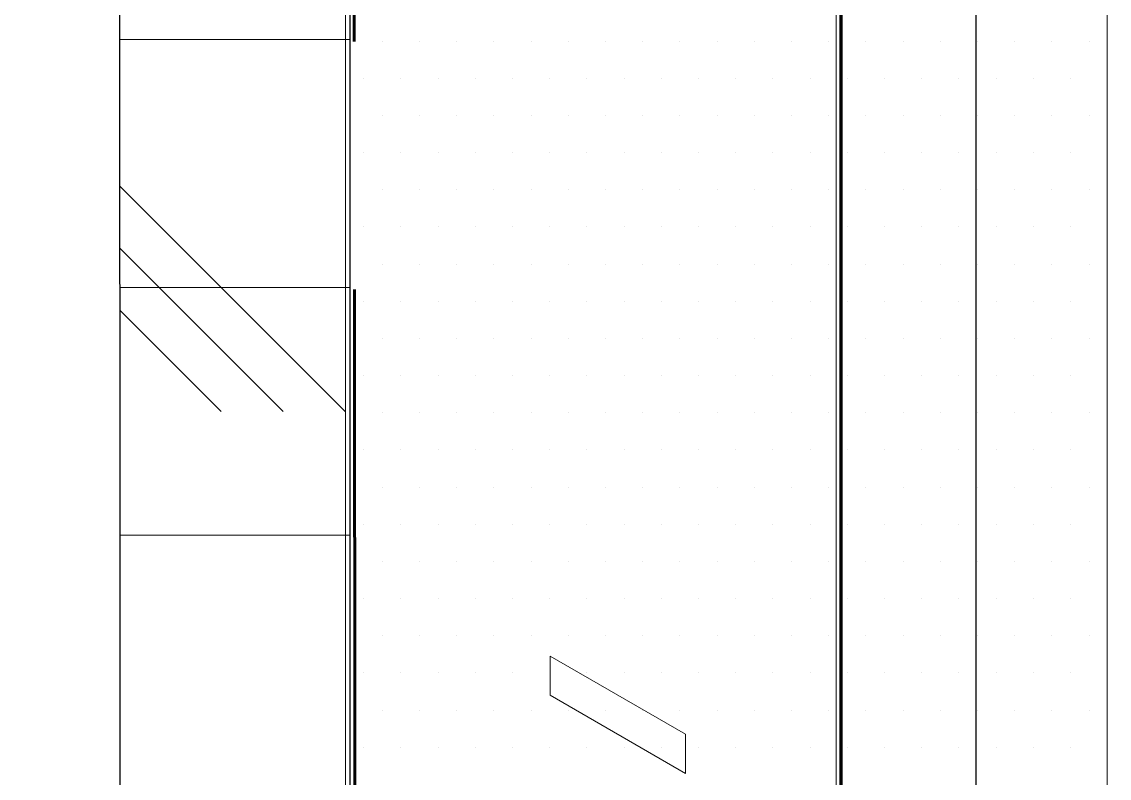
# Model space of a CAD drawing. Header units: inches. Extents: x -20.7 to 76.3, y -55.2 to 19.1.
# Drawn here: x 52.033 to 52.581, y -28.834 to -28.452 of the extents above; entities that cross this region are included whole.
import ezdxf

# ---------------------------------------------------------------- set-up
doc = ezdxf.new("R2010")
doc.units = ezdxf.units.IN
doc.header["$MEASUREMENT"] = 0
doc.linetypes.add('AI-Linetype-46', pattern=[0.375113, 0.250075, -0.125038])
for name, color, linetype, lineweight in [('.ATI-HATCH', 7, 'Continuous', 0), ('G-ANNO-TTLB', 7, 'Continuous', 0), ('TYVEK', 7, 'Continuous', 0)]:
    doc.layers.add(name, color=color, linetype=linetype, lineweight=lineweight)

# ---------------------------------------------------------------- blocks, each defined once
blk = doc.blocks.new('Block_669')
at = {"layer": '.ATI-HATCH'}
blk.add_open_spline([(52.08188, -28.23603), (52.08188, -28.23603), (52.19802, -28.21201), (52.19802, -28.21201), (52.19802, -28.21201), (52.19802, -30.78463), (52.19802, -30.78463), (52.19802, -30.78463), (52.08222, -30.71822), (52.08222, -30.71822), (52.08222, -30.71822), (52.08222, -28.72927), (52.08222, -28.72927), (52.08222, -28.72927), (52.08188, -28.23603), (52.08188, -28.23603)], degree=3, knots=[0, 0, 0, 0, 1, 1, 1, 2, 2, 2, 3, 3, 3, 4, 4, 4, 5, 5, 5, 5], dxfattribs=at)
at = {"layer": '.ATI-HATCH', "color": 8, "lineweight": 0, "true_color": 0x808080}
for points in [[(52.08203, -28.46114), (52.08203, -28.46114), (52.19802, -28.46114), (52.19802, -28.46114)], [(52.19563, -28.64869), (52.19563, -28.64869), (52.08208, -28.53515), (52.08208, -28.53515)], [(52.16437, -28.64869), (52.16437, -28.64869), (52.08211, -28.56643), (52.08211, -28.56643)], [(52.08212, -28.58617), (52.08212, -28.58617), (52.19802, -28.58617), (52.19802, -28.58617)], [(52.13311, -28.64869), (52.13311, -28.64869), (52.08213, -28.59771), (52.08213, -28.59771)], [(52.0822, -28.71121), (52.0822, -28.71121), (52.19802, -28.71121), (52.19802, -28.71121)]]:
    blk.add_open_spline(points, degree=3, dxfattribs=at)
blk = doc.blocks.new('Block_670')
at = {"layer": '.ATI-HATCH'}
for points in [[(52.44323, -26.88161), (52.44323, -26.88161), (52.19575, -26.73163), (52.19575, -26.73163), (52.19575, -26.73163), (52.19575, -29.03892), (52.19575, -29.03892), (52.19575, -29.03892), (52.44323, -29.1889), (52.44323, -29.1889), (52.44323, -29.1889), (52.44323, -26.88161), (52.44323, -26.88161)], [(52.44323, -29.1889), (52.44323, -29.1889), (52.57973, -29.11089), (52.57973, -29.11089), (52.57973, -29.11089), (52.57973, -26.96433), (52.57973, -26.96433), (52.57973, -26.96433), (52.44323, -26.88161), (52.44323, -26.88161), (52.44323, -26.88161), (52.44323, -29.1889), (52.44323, -29.1889)]]:
    blk.add_open_spline(points, degree=3, knots=[0, 0, 0, 0, 1, 1, 1, 2, 2, 2, 3, 3, 3, 4, 4, 4, 4], dxfattribs=at)
at = {"layer": '.ATI-HATCH', "color": 8, "lineweight": 0, "true_color": 0x808080}
for points in [[(52.21435, -28.46182), (52.21435, -28.46182), (52.21435, -28.46182), (52.21435, -28.46182)], [(52.2331, -28.46182), (52.2331, -28.46182), (52.2331, -28.46182), (52.2331, -28.46182)], [(52.25186, -28.46182), (52.25186, -28.46182), (52.25186, -28.46182), (52.25186, -28.46182)], [(52.27061, -28.46182), (52.27061, -28.46182), (52.27061, -28.46182), (52.27061, -28.46182)], [(52.28937, -28.46182), (52.28937, -28.46182), (52.28937, -28.46182), (52.28937, -28.46182)], [(52.30812, -28.46182), (52.30812, -28.46182), (52.30812, -28.46182), (52.30812, -28.46182)], [(52.32688, -28.46182), (52.32688, -28.46182), (52.32688, -28.46182), (52.32688, -28.46182)], [(52.34563, -28.46182), (52.34563, -28.46182), (52.34563, -28.46182), (52.34563, -28.46182)], [(52.36439, -28.46182), (52.36439, -28.46182), (52.36439, -28.46182), (52.36439, -28.46182)], [(52.38315, -28.46182), (52.38315, -28.46182), (52.38315, -28.46182), (52.38315, -28.46182)], [(52.4019, -28.46182), (52.4019, -28.46182), (52.4019, -28.46182), (52.4019, -28.46182)], [(52.42066, -28.46182), (52.42066, -28.46182), (52.42066, -28.46182), (52.42066, -28.46182)], [(52.43941, -28.46182), (52.43941, -28.46182), (52.43941, -28.46182), (52.43941, -28.46182)], [(52.45817, -28.46182), (52.45817, -28.46182), (52.45817, -28.46182), (52.45817, -28.46182)], [(52.47692, -28.46182), (52.47692, -28.46182), (52.47692, -28.46182), (52.47692, -28.46182)], [(52.49568, -28.46182), (52.49568, -28.46182), (52.49568, -28.46182), (52.49568, -28.46182)], [(52.51444, -28.46182), (52.51444, -28.46182), (52.51444, -28.46182), (52.51444, -28.46182)], [(52.53319, -28.46182), (52.53319, -28.46182), (52.53319, -28.46182), (52.53319, -28.46182)], [(52.55195, -28.46182), (52.55195, -28.46182), (52.55195, -28.46182), (52.55195, -28.46182)], [(52.5707, -28.46182), (52.5707, -28.46182), (52.5707, -28.46182), (52.5707, -28.46182)], [(52.20497, -28.48058), (52.20497, -28.48058), (52.20497, -28.48058), (52.20497, -28.48058)], [(52.22372, -28.48058), (52.22372, -28.48058), (52.22372, -28.48058), (52.22372, -28.48058)], [(52.24248, -28.48058), (52.24248, -28.48058), (52.24248, -28.48058), (52.24248, -28.48058)], [(52.26123, -28.48058), (52.26123, -28.48058), (52.26123, -28.48058), (52.26123, -28.48058)], [(52.27999, -28.48058), (52.27999, -28.48058), (52.27999, -28.48058), (52.27999, -28.48058)], [(52.29875, -28.48058), (52.29875, -28.48058), (52.29875, -28.48058), (52.29875, -28.48058)], [(52.3175, -28.48058), (52.3175, -28.48058), (52.3175, -28.48058), (52.3175, -28.48058)], [(52.33626, -28.48058), (52.33626, -28.48058), (52.33626, -28.48058), (52.33626, -28.48058)], [(52.35501, -28.48058), (52.35501, -28.48058), (52.35501, -28.48058), (52.35501, -28.48058)], [(52.37377, -28.48058), (52.37377, -28.48058), (52.37377, -28.48058), (52.37377, -28.48058)], [(52.39252, -28.48058), (52.39252, -28.48058), (52.39252, -28.48058), (52.39252, -28.48058)], [(52.41128, -28.48058), (52.41128, -28.48058), (52.41128, -28.48058), (52.41128, -28.48058)], [(52.43004, -28.48058), (52.43004, -28.48058), (52.43004, -28.48058), (52.43004, -28.48058)], [(52.44879, -28.48058), (52.44879, -28.48058), (52.44879, -28.48058), (52.44879, -28.48058)], [(52.46755, -28.48058), (52.46755, -28.48058), (52.46755, -28.48058), (52.46755, -28.48058)], [(52.4863, -28.48058), (52.4863, -28.48058), (52.4863, -28.48058), (52.4863, -28.48058)], [(52.50506, -28.48058), (52.50506, -28.48058), (52.50506, -28.48058), (52.50506, -28.48058)], [(52.52381, -28.48058), (52.52381, -28.48058), (52.52381, -28.48058), (52.52381, -28.48058)], [(52.54257, -28.48058), (52.54257, -28.48058), (52.54257, -28.48058), (52.54257, -28.48058)], [(52.56132, -28.48058), (52.56132, -28.48058), (52.56132, -28.48058), (52.56132, -28.48058)], [(52.21435, -28.49933), (52.21435, -28.49933), (52.21435, -28.49933), (52.21435, -28.49933)], [(52.2331, -28.49933), (52.2331, -28.49933), (52.2331, -28.49933), (52.2331, -28.49933)], [(52.25186, -28.49933), (52.25186, -28.49933), (52.25186, -28.49933), (52.25186, -28.49933)], [(52.27061, -28.49933), (52.27061, -28.49933), (52.27061, -28.49933), (52.27061, -28.49933)], [(52.28937, -28.49933), (52.28937, -28.49933), (52.28937, -28.49933), (52.28937, -28.49933)], [(52.30812, -28.49933), (52.30812, -28.49933), (52.30812, -28.49933), (52.30812, -28.49933)], [(52.32688, -28.49933), (52.32688, -28.49933), (52.32688, -28.49933), (52.32688, -28.49933)], [(52.34563, -28.49933), (52.34563, -28.49933), (52.34563, -28.49933), (52.34563, -28.49933)], [(52.36439, -28.49933), (52.36439, -28.49933), (52.36439, -28.49933), (52.36439, -28.49933)], [(52.38315, -28.49933), (52.38315, -28.49933), (52.38315, -28.49933), (52.38315, -28.49933)], [(52.4019, -28.49933), (52.4019, -28.49933), (52.4019, -28.49933), (52.4019, -28.49933)], [(52.42066, -28.49933), (52.42066, -28.49933), (52.42066, -28.49933), (52.42066, -28.49933)], [(52.43941, -28.49933), (52.43941, -28.49933), (52.43941, -28.49933), (52.43941, -28.49933)], [(52.45817, -28.49933), (52.45817, -28.49933), (52.45817, -28.49933), (52.45817, -28.49933)], [(52.47692, -28.49933), (52.47692, -28.49933), (52.47692, -28.49933), (52.47692, -28.49933)], [(52.49568, -28.49933), (52.49568, -28.49933), (52.49568, -28.49933), (52.49568, -28.49933)], [(52.51444, -28.49933), (52.51444, -28.49933), (52.51444, -28.49933), (52.51444, -28.49933)], [(52.53319, -28.49933), (52.53319, -28.49933), (52.53319, -28.49933), (52.53319, -28.49933)], [(52.55195, -28.49933), (52.55195, -28.49933), (52.55195, -28.49933), (52.55195, -28.49933)], [(52.5707, -28.49933), (52.5707, -28.49933), (52.5707, -28.49933), (52.5707, -28.49933)], [(52.20497, -28.51809), (52.20497, -28.51809), (52.20497, -28.51809), (52.20497, -28.51809)], [(52.22372, -28.51809), (52.22372, -28.51809), (52.22372, -28.51809), (52.22372, -28.51809)], [(52.24248, -28.51809), (52.24248, -28.51809), (52.24248, -28.51809), (52.24248, -28.51809)], [(52.26123, -28.51809), (52.26123, -28.51809), (52.26123, -28.51809), (52.26123, -28.51809)], [(52.27999, -28.51809), (52.27999, -28.51809), (52.27999, -28.51809), (52.27999, -28.51809)], [(52.29875, -28.51809), (52.29875, -28.51809), (52.29875, -28.51809), (52.29875, -28.51809)], [(52.3175, -28.51809), (52.3175, -28.51809), (52.3175, -28.51809), (52.3175, -28.51809)], [(52.33626, -28.51809), (52.33626, -28.51809), (52.33626, -28.51809), (52.33626, -28.51809)], [(52.35501, -28.51809), (52.35501, -28.51809), (52.35501, -28.51809), (52.35501, -28.51809)], [(52.37377, -28.51809), (52.37377, -28.51809), (52.37377, -28.51809), (52.37377, -28.51809)], [(52.39252, -28.51809), (52.39252, -28.51809), (52.39252, -28.51809), (52.39252, -28.51809)], [(52.41128, -28.51809), (52.41128, -28.51809), (52.41128, -28.51809), (52.41128, -28.51809)], [(52.43004, -28.51809), (52.43004, -28.51809), (52.43004, -28.51809), (52.43004, -28.51809)], [(52.44879, -28.51809), (52.44879, -28.51809), (52.44879, -28.51809), (52.44879, -28.51809)], [(52.46755, -28.51809), (52.46755, -28.51809), (52.46755, -28.51809), (52.46755, -28.51809)], [(52.4863, -28.51809), (52.4863, -28.51809), (52.4863, -28.51809), (52.4863, -28.51809)], [(52.50506, -28.51809), (52.50506, -28.51809), (52.50506, -28.51809), (52.50506, -28.51809)], [(52.52381, -28.51809), (52.52381, -28.51809), (52.52381, -28.51809), (52.52381, -28.51809)], [(52.54257, -28.51809), (52.54257, -28.51809), (52.54257, -28.51809), (52.54257, -28.51809)], [(52.56132, -28.51809), (52.56132, -28.51809), (52.56132, -28.51809), (52.56132, -28.51809)], [(52.21435, -28.53684), (52.21435, -28.53684), (52.21435, -28.53684), (52.21435, -28.53684)], [(52.2331, -28.53684), (52.2331, -28.53684), (52.2331, -28.53684), (52.2331, -28.53684)], [(52.25186, -28.53684), (52.25186, -28.53684), (52.25186, -28.53684), (52.25186, -28.53684)], [(52.27061, -28.53684), (52.27061, -28.53684), (52.27061, -28.53684), (52.27061, -28.53684)], [(52.28937, -28.53684), (52.28937, -28.53684), (52.28937, -28.53684), (52.28937, -28.53684)], [(52.30812, -28.53684), (52.30812, -28.53684), (52.30812, -28.53684), (52.30812, -28.53684)], [(52.32688, -28.53684), (52.32688, -28.53684), (52.32688, -28.53684), (52.32688, -28.53684)], [(52.34563, -28.53684), (52.34563, -28.53684), (52.34563, -28.53684), (52.34563, -28.53684)], [(52.36439, -28.53684), (52.36439, -28.53684), (52.36439, -28.53684), (52.36439, -28.53684)], [(52.38315, -28.53684), (52.38315, -28.53684), (52.38315, -28.53684), (52.38315, -28.53684)], [(52.4019, -28.53684), (52.4019, -28.53684), (52.4019, -28.53684), (52.4019, -28.53684)], [(52.42066, -28.53684), (52.42066, -28.53684), (52.42066, -28.53684), (52.42066, -28.53684)], [(52.43941, -28.53684), (52.43941, -28.53684), (52.43941, -28.53684), (52.43941, -28.53684)], [(52.45817, -28.53684), (52.45817, -28.53684), (52.45817, -28.53684), (52.45817, -28.53684)], [(52.47692, -28.53684), (52.47692, -28.53684), (52.47692, -28.53684), (52.47692, -28.53684)], [(52.49568, -28.53684), (52.49568, -28.53684), (52.49568, -28.53684), (52.49568, -28.53684)], [(52.51444, -28.53684), (52.51444, -28.53684), (52.51444, -28.53684), (52.51444, -28.53684)], [(52.53319, -28.53684), (52.53319, -28.53684), (52.53319, -28.53684), (52.53319, -28.53684)], [(52.55195, -28.53684), (52.55195, -28.53684), (52.55195, -28.53684), (52.55195, -28.53684)], [(52.5707, -28.53684), (52.5707, -28.53684), (52.5707, -28.53684), (52.5707, -28.53684)], [(52.20497, -28.5556), (52.20497, -28.5556), (52.20497, -28.5556), (52.20497, -28.5556)], [(52.22372, -28.5556), (52.22372, -28.5556), (52.22372, -28.5556), (52.22372, -28.5556)], [(52.24248, -28.5556), (52.24248, -28.5556), (52.24248, -28.5556), (52.24248, -28.5556)], [(52.26123, -28.5556), (52.26123, -28.5556), (52.26123, -28.5556), (52.26123, -28.5556)], [(52.27999, -28.5556), (52.27999, -28.5556), (52.27999, -28.5556), (52.27999, -28.5556)], [(52.29875, -28.5556), (52.29875, -28.5556), (52.29875, -28.5556), (52.29875, -28.5556)], [(52.3175, -28.5556), (52.3175, -28.5556), (52.3175, -28.5556), (52.3175, -28.5556)], [(52.33626, -28.5556), (52.33626, -28.5556), (52.33626, -28.5556), (52.33626, -28.5556)], [(52.35501, -28.5556), (52.35501, -28.5556), (52.35501, -28.5556), (52.35501, -28.5556)], [(52.37377, -28.5556), (52.37377, -28.5556), (52.37377, -28.5556), (52.37377, -28.5556)], [(52.39252, -28.5556), (52.39252, -28.5556), (52.39252, -28.5556), (52.39252, -28.5556)], [(52.41128, -28.5556), (52.41128, -28.5556), (52.41128, -28.5556), (52.41128, -28.5556)], [(52.43004, -28.5556), (52.43004, -28.5556), (52.43004, -28.5556), (52.43004, -28.5556)], [(52.44879, -28.5556), (52.44879, -28.5556), (52.44879, -28.5556), (52.44879, -28.5556)], [(52.46755, -28.5556), (52.46755, -28.5556), (52.46755, -28.5556), (52.46755, -28.5556)], [(52.4863, -28.5556), (52.4863, -28.5556), (52.4863, -28.5556), (52.4863, -28.5556)], [(52.50506, -28.5556), (52.50506, -28.5556), (52.50506, -28.5556), (52.50506, -28.5556)], [(52.52381, -28.5556), (52.52381, -28.5556), (52.52381, -28.5556), (52.52381, -28.5556)], [(52.54257, -28.5556), (52.54257, -28.5556), (52.54257, -28.5556), (52.54257, -28.5556)], [(52.56132, -28.5556), (52.56132, -28.5556), (52.56132, -28.5556), (52.56132, -28.5556)], [(52.21435, -28.57436), (52.21435, -28.57436), (52.21435, -28.57436), (52.21435, -28.57436)], [(52.2331, -28.57436), (52.2331, -28.57436), (52.2331, -28.57436), (52.2331, -28.57436)], [(52.25186, -28.57436), (52.25186, -28.57436), (52.25186, -28.57436), (52.25186, -28.57436)], [(52.27061, -28.57436), (52.27061, -28.57436), (52.27061, -28.57436), (52.27061, -28.57436)], [(52.28937, -28.57436), (52.28937, -28.57436), (52.28937, -28.57436), (52.28937, -28.57436)], [(52.30812, -28.57436), (52.30812, -28.57436), (52.30812, -28.57436), (52.30812, -28.57436)], [(52.32688, -28.57436), (52.32688, -28.57436), (52.32688, -28.57436), (52.32688, -28.57436)], [(52.34563, -28.57436), (52.34563, -28.57436), (52.34563, -28.57436), (52.34563, -28.57436)], [(52.36439, -28.57436), (52.36439, -28.57436), (52.36439, -28.57436), (52.36439, -28.57436)], [(52.38315, -28.57436), (52.38315, -28.57436), (52.38315, -28.57436), (52.38315, -28.57436)], [(52.4019, -28.57436), (52.4019, -28.57436), (52.4019, -28.57436), (52.4019, -28.57436)], [(52.42066, -28.57436), (52.42066, -28.57436), (52.42066, -28.57436), (52.42066, -28.57436)], [(52.43941, -28.57436), (52.43941, -28.57436), (52.43941, -28.57436), (52.43941, -28.57436)], [(52.45817, -28.57436), (52.45817, -28.57436), (52.45817, -28.57436), (52.45817, -28.57436)], [(52.47692, -28.57436), (52.47692, -28.57436), (52.47692, -28.57436), (52.47692, -28.57436)], [(52.49568, -28.57436), (52.49568, -28.57436), (52.49568, -28.57436), (52.49568, -28.57436)], [(52.51444, -28.57436), (52.51444, -28.57436), (52.51444, -28.57436), (52.51444, -28.57436)], [(52.53319, -28.57436), (52.53319, -28.57436), (52.53319, -28.57436), (52.53319, -28.57436)], [(52.55195, -28.57436), (52.55195, -28.57436), (52.55195, -28.57436), (52.55195, -28.57436)], [(52.5707, -28.57436), (52.5707, -28.57436), (52.5707, -28.57436), (52.5707, -28.57436)], [(52.20497, -28.59311), (52.20497, -28.59311), (52.20497, -28.59311), (52.20497, -28.59311)], [(52.22372, -28.59311), (52.22372, -28.59311), (52.22372, -28.59311), (52.22372, -28.59311)], [(52.24248, -28.59311), (52.24248, -28.59311), (52.24248, -28.59311), (52.24248, -28.59311)], [(52.26123, -28.59311), (52.26123, -28.59311), (52.26123, -28.59311), (52.26123, -28.59311)], [(52.27999, -28.59311), (52.27999, -28.59311), (52.27999, -28.59311), (52.27999, -28.59311)], [(52.29875, -28.59311), (52.29875, -28.59311), (52.29875, -28.59311), (52.29875, -28.59311)], [(52.3175, -28.59311), (52.3175, -28.59311), (52.3175, -28.59311), (52.3175, -28.59311)], [(52.33626, -28.59311), (52.33626, -28.59311), (52.33626, -28.59311), (52.33626, -28.59311)], [(52.35501, -28.59311), (52.35501, -28.59311), (52.35501, -28.59311), (52.35501, -28.59311)], [(52.37377, -28.59311), (52.37377, -28.59311), (52.37377, -28.59311), (52.37377, -28.59311)], [(52.39252, -28.59311), (52.39252, -28.59311), (52.39252, -28.59311), (52.39252, -28.59311)], [(52.41128, -28.59311), (52.41128, -28.59311), (52.41128, -28.59311), (52.41128, -28.59311)], [(52.43004, -28.59311), (52.43004, -28.59311), (52.43004, -28.59311), (52.43004, -28.59311)], [(52.44879, -28.59311), (52.44879, -28.59311), (52.44879, -28.59311), (52.44879, -28.59311)], [(52.46755, -28.59311), (52.46755, -28.59311), (52.46755, -28.59311), (52.46755, -28.59311)], [(52.4863, -28.59311), (52.4863, -28.59311), (52.4863, -28.59311), (52.4863, -28.59311)], [(52.50506, -28.59311), (52.50506, -28.59311), (52.50506, -28.59311), (52.50506, -28.59311)], [(52.52381, -28.59311), (52.52381, -28.59311), (52.52381, -28.59311), (52.52381, -28.59311)], [(52.54257, -28.59311), (52.54257, -28.59311), (52.54257, -28.59311), (52.54257, -28.59311)], [(52.56132, -28.59311), (52.56132, -28.59311), (52.56132, -28.59311), (52.56132, -28.59311)], [(52.21435, -28.61187), (52.21435, -28.61187), (52.21435, -28.61187), (52.21435, -28.61187)], [(52.2331, -28.61187), (52.2331, -28.61187), (52.2331, -28.61187), (52.2331, -28.61187)], [(52.25186, -28.61187), (52.25186, -28.61187), (52.25186, -28.61187), (52.25186, -28.61187)], [(52.27061, -28.61187), (52.27061, -28.61187), (52.27061, -28.61187), (52.27061, -28.61187)], [(52.28937, -28.61187), (52.28937, -28.61187), (52.28937, -28.61187), (52.28937, -28.61187)], [(52.30812, -28.61187), (52.30812, -28.61187), (52.30812, -28.61187), (52.30812, -28.61187)], [(52.32688, -28.61187), (52.32688, -28.61187), (52.32688, -28.61187), (52.32688, -28.61187)], [(52.34563, -28.61187), (52.34563, -28.61187), (52.34563, -28.61187), (52.34563, -28.61187)], [(52.36439, -28.61187), (52.36439, -28.61187), (52.36439, -28.61187), (52.36439, -28.61187)], [(52.38315, -28.61187), (52.38315, -28.61187), (52.38315, -28.61187), (52.38315, -28.61187)], [(52.4019, -28.61187), (52.4019, -28.61187), (52.4019, -28.61187), (52.4019, -28.61187)], [(52.42066, -28.61187), (52.42066, -28.61187), (52.42066, -28.61187), (52.42066, -28.61187)], [(52.43941, -28.61187), (52.43941, -28.61187), (52.43941, -28.61187), (52.43941, -28.61187)], [(52.45817, -28.61187), (52.45817, -28.61187), (52.45817, -28.61187), (52.45817, -28.61187)], [(52.47692, -28.61187), (52.47692, -28.61187), (52.47692, -28.61187), (52.47692, -28.61187)], [(52.49568, -28.61187), (52.49568, -28.61187), (52.49568, -28.61187), (52.49568, -28.61187)], [(52.51444, -28.61187), (52.51444, -28.61187), (52.51444, -28.61187), (52.51444, -28.61187)], [(52.53319, -28.61187), (52.53319, -28.61187), (52.53319, -28.61187), (52.53319, -28.61187)], [(52.55195, -28.61187), (52.55195, -28.61187), (52.55195, -28.61187), (52.55195, -28.61187)], [(52.5707, -28.61187), (52.5707, -28.61187), (52.5707, -28.61187), (52.5707, -28.61187)], [(52.20497, -28.63062), (52.20497, -28.63062), (52.20497, -28.63062), (52.20497, -28.63062)], [(52.22372, -28.63062), (52.22372, -28.63062), (52.22372, -28.63062), (52.22372, -28.63062)], [(52.24248, -28.63062), (52.24248, -28.63062), (52.24248, -28.63062), (52.24248, -28.63062)], [(52.26123, -28.63062), (52.26123, -28.63062), (52.26123, -28.63062), (52.26123, -28.63062)], [(52.27999, -28.63062), (52.27999, -28.63062), (52.27999, -28.63062), (52.27999, -28.63062)], [(52.29875, -28.63062), (52.29875, -28.63062), (52.29875, -28.63062), (52.29875, -28.63062)], [(52.3175, -28.63062), (52.3175, -28.63062), (52.3175, -28.63062), (52.3175, -28.63062)], [(52.33626, -28.63062), (52.33626, -28.63062), (52.33626, -28.63062), (52.33626, -28.63062)], [(52.35501, -28.63062), (52.35501, -28.63062), (52.35501, -28.63062), (52.35501, -28.63062)], [(52.37377, -28.63062), (52.37377, -28.63062), (52.37377, -28.63062), (52.37377, -28.63062)], [(52.39252, -28.63062), (52.39252, -28.63062), (52.39252, -28.63062), (52.39252, -28.63062)], [(52.41128, -28.63062), (52.41128, -28.63062), (52.41128, -28.63062), (52.41128, -28.63062)], [(52.43004, -28.63062), (52.43004, -28.63062), (52.43004, -28.63062), (52.43004, -28.63062)], [(52.44879, -28.63062), (52.44879, -28.63062), (52.44879, -28.63062), (52.44879, -28.63062)], [(52.46755, -28.63062), (52.46755, -28.63062), (52.46755, -28.63062), (52.46755, -28.63062)], [(52.4863, -28.63062), (52.4863, -28.63062), (52.4863, -28.63062), (52.4863, -28.63062)], [(52.50506, -28.63062), (52.50506, -28.63062), (52.50506, -28.63062), (52.50506, -28.63062)], [(52.52381, -28.63062), (52.52381, -28.63062), (52.52381, -28.63062), (52.52381, -28.63062)], [(52.54257, -28.63062), (52.54257, -28.63062), (52.54257, -28.63062), (52.54257, -28.63062)], [(52.56132, -28.63062), (52.56132, -28.63062), (52.56132, -28.63062), (52.56132, -28.63062)], [(52.21435, -28.64938), (52.21435, -28.64938), (52.21435, -28.64938), (52.21435, -28.64938)], [(52.2331, -28.64938), (52.2331, -28.64938), (52.2331, -28.64938), (52.2331, -28.64938)], [(52.25186, -28.64938), (52.25186, -28.64938), (52.25186, -28.64938), (52.25186, -28.64938)], [(52.27061, -28.64938), (52.27061, -28.64938), (52.27061, -28.64938), (52.27061, -28.64938)], [(52.28937, -28.64938), (52.28937, -28.64938), (52.28937, -28.64938), (52.28937, -28.64938)], [(52.30812, -28.64938), (52.30812, -28.64938), (52.30812, -28.64938), (52.30812, -28.64938)], [(52.32688, -28.64938), (52.32688, -28.64938), (52.32688, -28.64938), (52.32688, -28.64938)], [(52.34563, -28.64938), (52.34563, -28.64938), (52.34563, -28.64938), (52.34563, -28.64938)], [(52.36439, -28.64938), (52.36439, -28.64938), (52.36439, -28.64938), (52.36439, -28.64938)], [(52.38315, -28.64938), (52.38315, -28.64938), (52.38315, -28.64938), (52.38315, -28.64938)], [(52.4019, -28.64938), (52.4019, -28.64938), (52.4019, -28.64938), (52.4019, -28.64938)], [(52.42066, -28.64938), (52.42066, -28.64938), (52.42066, -28.64938), (52.42066, -28.64938)], [(52.43941, -28.64938), (52.43941, -28.64938), (52.43941, -28.64938), (52.43941, -28.64938)], [(52.45817, -28.64938), (52.45817, -28.64938), (52.45817, -28.64938), (52.45817, -28.64938)], [(52.47692, -28.64938), (52.47692, -28.64938), (52.47692, -28.64938), (52.47692, -28.64938)], [(52.49568, -28.64938), (52.49568, -28.64938), (52.49568, -28.64938), (52.49568, -28.64938)], [(52.51444, -28.64938), (52.51444, -28.64938), (52.51444, -28.64938), (52.51444, -28.64938)], [(52.53319, -28.64938), (52.53319, -28.64938), (52.53319, -28.64938), (52.53319, -28.64938)], [(52.55195, -28.64938), (52.55195, -28.64938), (52.55195, -28.64938), (52.55195, -28.64938)], [(52.5707, -28.64938), (52.5707, -28.64938), (52.5707, -28.64938), (52.5707, -28.64938)], [(52.20497, -28.66813), (52.20497, -28.66813), (52.20497, -28.66813), (52.20497, -28.66813)], [(52.22372, -28.66813), (52.22372, -28.66813), (52.22372, -28.66813), (52.22372, -28.66813)], [(52.24248, -28.66813), (52.24248, -28.66813), (52.24248, -28.66813), (52.24248, -28.66813)], [(52.26123, -28.66813), (52.26123, -28.66813), (52.26123, -28.66813), (52.26123, -28.66813)], [(52.27999, -28.66813), (52.27999, -28.66813), (52.27999, -28.66813), (52.27999, -28.66813)], [(52.29875, -28.66813), (52.29875, -28.66813), (52.29875, -28.66813), (52.29875, -28.66813)], [(52.3175, -28.66813), (52.3175, -28.66813), (52.3175, -28.66813), (52.3175, -28.66813)], [(52.33626, -28.66813), (52.33626, -28.66813), (52.33626, -28.66813), (52.33626, -28.66813)], [(52.35501, -28.66813), (52.35501, -28.66813), (52.35501, -28.66813), (52.35501, -28.66813)], [(52.37377, -28.66813), (52.37377, -28.66813), (52.37377, -28.66813), (52.37377, -28.66813)], [(52.39252, -28.66813), (52.39252, -28.66813), (52.39252, -28.66813), (52.39252, -28.66813)], [(52.41128, -28.66813), (52.41128, -28.66813), (52.41128, -28.66813), (52.41128, -28.66813)], [(52.43004, -28.66813), (52.43004, -28.66813), (52.43004, -28.66813), (52.43004, -28.66813)], [(52.44879, -28.66813), (52.44879, -28.66813), (52.44879, -28.66813), (52.44879, -28.66813)], [(52.46755, -28.66813), (52.46755, -28.66813), (52.46755, -28.66813), (52.46755, -28.66813)], [(52.4863, -28.66813), (52.4863, -28.66813), (52.4863, -28.66813), (52.4863, -28.66813)], [(52.50506, -28.66813), (52.50506, -28.66813), (52.50506, -28.66813), (52.50506, -28.66813)], [(52.52381, -28.66813), (52.52381, -28.66813), (52.52381, -28.66813), (52.52381, -28.66813)], [(52.54257, -28.66813), (52.54257, -28.66813), (52.54257, -28.66813), (52.54257, -28.66813)], [(52.56132, -28.66813), (52.56132, -28.66813), (52.56132, -28.66813), (52.56132, -28.66813)], [(52.21435, -28.68689), (52.21435, -28.68689), (52.21435, -28.68689), (52.21435, -28.68689)], [(52.2331, -28.68689), (52.2331, -28.68689), (52.2331, -28.68689), (52.2331, -28.68689)], [(52.25186, -28.68689), (52.25186, -28.68689), (52.25186, -28.68689), (52.25186, -28.68689)], [(52.27061, -28.68689), (52.27061, -28.68689), (52.27061, -28.68689), (52.27061, -28.68689)], [(52.28937, -28.68689), (52.28937, -28.68689), (52.28937, -28.68689), (52.28937, -28.68689)], [(52.30812, -28.68689), (52.30812, -28.68689), (52.30812, -28.68689), (52.30812, -28.68689)], [(52.32688, -28.68689), (52.32688, -28.68689), (52.32688, -28.68689), (52.32688, -28.68689)], [(52.34563, -28.68689), (52.34563, -28.68689), (52.34563, -28.68689), (52.34563, -28.68689)], [(52.36439, -28.68689), (52.36439, -28.68689), (52.36439, -28.68689), (52.36439, -28.68689)], [(52.38315, -28.68689), (52.38315, -28.68689), (52.38315, -28.68689), (52.38315, -28.68689)], [(52.4019, -28.68689), (52.4019, -28.68689), (52.4019, -28.68689), (52.4019, -28.68689)], [(52.42066, -28.68689), (52.42066, -28.68689), (52.42066, -28.68689), (52.42066, -28.68689)], [(52.43941, -28.68689), (52.43941, -28.68689), (52.43941, -28.68689), (52.43941, -28.68689)], [(52.45817, -28.68689), (52.45817, -28.68689), (52.45817, -28.68689), (52.45817, -28.68689)], [(52.47692, -28.68689), (52.47692, -28.68689), (52.47692, -28.68689), (52.47692, -28.68689)], [(52.49568, -28.68689), (52.49568, -28.68689), (52.49568, -28.68689), (52.49568, -28.68689)], [(52.51444, -28.68689), (52.51444, -28.68689), (52.51444, -28.68689), (52.51444, -28.68689)], [(52.53319, -28.68689), (52.53319, -28.68689), (52.53319, -28.68689), (52.53319, -28.68689)], [(52.55195, -28.68689), (52.55195, -28.68689), (52.55195, -28.68689), (52.55195, -28.68689)], [(52.5707, -28.68689), (52.5707, -28.68689), (52.5707, -28.68689), (52.5707, -28.68689)], [(52.20497, -28.70565), (52.20497, -28.70565), (52.20497, -28.70565), (52.20497, -28.70565)], [(52.22372, -28.70565), (52.22372, -28.70565), (52.22372, -28.70565), (52.22372, -28.70565)], [(52.24248, -28.70565), (52.24248, -28.70565), (52.24248, -28.70565), (52.24248, -28.70565)], [(52.26123, -28.70565), (52.26123, -28.70565), (52.26123, -28.70565), (52.26123, -28.70565)], [(52.27999, -28.70565), (52.27999, -28.70565), (52.27999, -28.70565), (52.27999, -28.70565)], [(52.29875, -28.70565), (52.29875, -28.70565), (52.29875, -28.70565), (52.29875, -28.70565)], [(52.3175, -28.70565), (52.3175, -28.70565), (52.3175, -28.70565), (52.3175, -28.70565)], [(52.33626, -28.70565), (52.33626, -28.70565), (52.33626, -28.70565), (52.33626, -28.70565)], [(52.35501, -28.70565), (52.35501, -28.70565), (52.35501, -28.70565), (52.35501, -28.70565)], [(52.37377, -28.70565), (52.37377, -28.70565), (52.37377, -28.70565), (52.37377, -28.70565)], [(52.39252, -28.70565), (52.39252, -28.70565), (52.39252, -28.70565), (52.39252, -28.70565)], [(52.41128, -28.70565), (52.41128, -28.70565), (52.41128, -28.70565), (52.41128, -28.70565)], [(52.43004, -28.70565), (52.43004, -28.70565), (52.43004, -28.70565), (52.43004, -28.70565)], [(52.44879, -28.70565), (52.44879, -28.70565), (52.44879, -28.70565), (52.44879, -28.70565)], [(52.46755, -28.70565), (52.46755, -28.70565), (52.46755, -28.70565), (52.46755, -28.70565)], [(52.4863, -28.70565), (52.4863, -28.70565), (52.4863, -28.70565), (52.4863, -28.70565)], [(52.50506, -28.70565), (52.50506, -28.70565), (52.50506, -28.70565), (52.50506, -28.70565)], [(52.52381, -28.70565), (52.52381, -28.70565), (52.52381, -28.70565), (52.52381, -28.70565)], [(52.54257, -28.70565), (52.54257, -28.70565), (52.54257, -28.70565), (52.54257, -28.70565)], [(52.56132, -28.70565), (52.56132, -28.70565), (52.56132, -28.70565), (52.56132, -28.70565)], [(52.21435, -28.7244), (52.21435, -28.7244), (52.21435, -28.7244), (52.21435, -28.7244)], [(52.2331, -28.7244), (52.2331, -28.7244), (52.2331, -28.7244), (52.2331, -28.7244)], [(52.25186, -28.7244), (52.25186, -28.7244), (52.25186, -28.7244), (52.25186, -28.7244)], [(52.27061, -28.7244), (52.27061, -28.7244), (52.27061, -28.7244), (52.27061, -28.7244)], [(52.28937, -28.7244), (52.28937, -28.7244), (52.28937, -28.7244), (52.28937, -28.7244)], [(52.30812, -28.7244), (52.30812, -28.7244), (52.30812, -28.7244), (52.30812, -28.7244)], [(52.32688, -28.7244), (52.32688, -28.7244), (52.32688, -28.7244), (52.32688, -28.7244)], [(52.34563, -28.7244), (52.34563, -28.7244), (52.34563, -28.7244), (52.34563, -28.7244)], [(52.36439, -28.7244), (52.36439, -28.7244), (52.36439, -28.7244), (52.36439, -28.7244)], [(52.38315, -28.7244), (52.38315, -28.7244), (52.38315, -28.7244), (52.38315, -28.7244)], [(52.4019, -28.7244), (52.4019, -28.7244), (52.4019, -28.7244), (52.4019, -28.7244)], [(52.42066, -28.7244), (52.42066, -28.7244), (52.42066, -28.7244), (52.42066, -28.7244)], [(52.43941, -28.7244), (52.43941, -28.7244), (52.43941, -28.7244), (52.43941, -28.7244)], [(52.45817, -28.7244), (52.45817, -28.7244), (52.45817, -28.7244), (52.45817, -28.7244)], [(52.47692, -28.7244), (52.47692, -28.7244), (52.47692, -28.7244), (52.47692, -28.7244)], [(52.49568, -28.7244), (52.49568, -28.7244), (52.49568, -28.7244), (52.49568, -28.7244)], [(52.51444, -28.7244), (52.51444, -28.7244), (52.51444, -28.7244), (52.51444, -28.7244)], [(52.53319, -28.7244), (52.53319, -28.7244), (52.53319, -28.7244), (52.53319, -28.7244)], [(52.55195, -28.7244), (52.55195, -28.7244), (52.55195, -28.7244), (52.55195, -28.7244)], [(52.5707, -28.7244), (52.5707, -28.7244), (52.5707, -28.7244), (52.5707, -28.7244)], [(52.20497, -28.74316), (52.20497, -28.74316), (52.20497, -28.74316), (52.20497, -28.74316)], [(52.22372, -28.74316), (52.22372, -28.74316), (52.22372, -28.74316), (52.22372, -28.74316)], [(52.24248, -28.74316), (52.24248, -28.74316), (52.24248, -28.74316), (52.24248, -28.74316)], [(52.26123, -28.74316), (52.26123, -28.74316), (52.26123, -28.74316), (52.26123, -28.74316)], [(52.27999, -28.74316), (52.27999, -28.74316), (52.27999, -28.74316), (52.27999, -28.74316)], [(52.29875, -28.74316), (52.29875, -28.74316), (52.29875, -28.74316), (52.29875, -28.74316)], [(52.3175, -28.74316), (52.3175, -28.74316), (52.3175, -28.74316), (52.3175, -28.74316)], [(52.33626, -28.74316), (52.33626, -28.74316), (52.33626, -28.74316), (52.33626, -28.74316)], [(52.35501, -28.74316), (52.35501, -28.74316), (52.35501, -28.74316), (52.35501, -28.74316)], [(52.37377, -28.74316), (52.37377, -28.74316), (52.37377, -28.74316), (52.37377, -28.74316)], [(52.39252, -28.74316), (52.39252, -28.74316), (52.39252, -28.74316), (52.39252, -28.74316)], [(52.41128, -28.74316), (52.41128, -28.74316), (52.41128, -28.74316), (52.41128, -28.74316)], [(52.43004, -28.74316), (52.43004, -28.74316), (52.43004, -28.74316), (52.43004, -28.74316)], [(52.44879, -28.74316), (52.44879, -28.74316), (52.44879, -28.74316), (52.44879, -28.74316)], [(52.46755, -28.74316), (52.46755, -28.74316), (52.46755, -28.74316), (52.46755, -28.74316)], [(52.4863, -28.74316), (52.4863, -28.74316), (52.4863, -28.74316), (52.4863, -28.74316)], [(52.50506, -28.74316), (52.50506, -28.74316), (52.50506, -28.74316), (52.50506, -28.74316)], [(52.52381, -28.74316), (52.52381, -28.74316), (52.52381, -28.74316), (52.52381, -28.74316)], [(52.54257, -28.74316), (52.54257, -28.74316), (52.54257, -28.74316), (52.54257, -28.74316)], [(52.56132, -28.74316), (52.56132, -28.74316), (52.56132, -28.74316), (52.56132, -28.74316)], [(52.21435, -28.76191), (52.21435, -28.76191), (52.21435, -28.76191), (52.21435, -28.76191)], [(52.2331, -28.76191), (52.2331, -28.76191), (52.2331, -28.76191), (52.2331, -28.76191)], [(52.25186, -28.76191), (52.25186, -28.76191), (52.25186, -28.76191), (52.25186, -28.76191)], [(52.27061, -28.76191), (52.27061, -28.76191), (52.27061, -28.76191), (52.27061, -28.76191)], [(52.28937, -28.76191), (52.28937, -28.76191), (52.28937, -28.76191), (52.28937, -28.76191)], [(52.30812, -28.76191), (52.30812, -28.76191), (52.30812, -28.76191), (52.30812, -28.76191)], [(52.32688, -28.76191), (52.32688, -28.76191), (52.32688, -28.76191), (52.32688, -28.76191)], [(52.34563, -28.76191), (52.34563, -28.76191), (52.34563, -28.76191), (52.34563, -28.76191)], [(52.36439, -28.76191), (52.36439, -28.76191), (52.36439, -28.76191), (52.36439, -28.76191)], [(52.38315, -28.76191), (52.38315, -28.76191), (52.38315, -28.76191), (52.38315, -28.76191)], [(52.4019, -28.76191), (52.4019, -28.76191), (52.4019, -28.76191), (52.4019, -28.76191)], [(52.42066, -28.76191), (52.42066, -28.76191), (52.42066, -28.76191), (52.42066, -28.76191)], [(52.43941, -28.76191), (52.43941, -28.76191), (52.43941, -28.76191), (52.43941, -28.76191)], [(52.45817, -28.76191), (52.45817, -28.76191), (52.45817, -28.76191), (52.45817, -28.76191)], [(52.47692, -28.76191), (52.47692, -28.76191), (52.47692, -28.76191), (52.47692, -28.76191)], [(52.49568, -28.76191), (52.49568, -28.76191), (52.49568, -28.76191), (52.49568, -28.76191)], [(52.51444, -28.76191), (52.51444, -28.76191), (52.51444, -28.76191), (52.51444, -28.76191)], [(52.53319, -28.76191), (52.53319, -28.76191), (52.53319, -28.76191), (52.53319, -28.76191)], [(52.55195, -28.76191), (52.55195, -28.76191), (52.55195, -28.76191), (52.55195, -28.76191)], [(52.5707, -28.76191), (52.5707, -28.76191), (52.5707, -28.76191), (52.5707, -28.76191)], [(52.20497, -28.78067), (52.20497, -28.78067), (52.20497, -28.78067), (52.20497, -28.78067)], [(52.22372, -28.78067), (52.22372, -28.78067), (52.22372, -28.78067), (52.22372, -28.78067)], [(52.24248, -28.78067), (52.24248, -28.78067), (52.24248, -28.78067), (52.24248, -28.78067)], [(52.26123, -28.78067), (52.26123, -28.78067), (52.26123, -28.78067), (52.26123, -28.78067)], [(52.27999, -28.78067), (52.27999, -28.78067), (52.27999, -28.78067), (52.27999, -28.78067)], [(52.29875, -28.78067), (52.29875, -28.78067), (52.29875, -28.78067), (52.29875, -28.78067)], [(52.3175, -28.78067), (52.3175, -28.78067), (52.3175, -28.78067), (52.3175, -28.78067)], [(52.33626, -28.78067), (52.33626, -28.78067), (52.33626, -28.78067), (52.33626, -28.78067)], [(52.35501, -28.78067), (52.35501, -28.78067), (52.35501, -28.78067), (52.35501, -28.78067)], [(52.37377, -28.78067), (52.37377, -28.78067), (52.37377, -28.78067), (52.37377, -28.78067)], [(52.39252, -28.78067), (52.39252, -28.78067), (52.39252, -28.78067), (52.39252, -28.78067)], [(52.41128, -28.78067), (52.41128, -28.78067), (52.41128, -28.78067), (52.41128, -28.78067)], [(52.43004, -28.78067), (52.43004, -28.78067), (52.43004, -28.78067), (52.43004, -28.78067)], [(52.44879, -28.78067), (52.44879, -28.78067), (52.44879, -28.78067), (52.44879, -28.78067)], [(52.46755, -28.78067), (52.46755, -28.78067), (52.46755, -28.78067), (52.46755, -28.78067)], [(52.4863, -28.78067), (52.4863, -28.78067), (52.4863, -28.78067), (52.4863, -28.78067)], [(52.50506, -28.78067), (52.50506, -28.78067), (52.50506, -28.78067), (52.50506, -28.78067)], [(52.52381, -28.78067), (52.52381, -28.78067), (52.52381, -28.78067), (52.52381, -28.78067)], [(52.54257, -28.78067), (52.54257, -28.78067), (52.54257, -28.78067), (52.54257, -28.78067)], [(52.56132, -28.78067), (52.56132, -28.78067), (52.56132, -28.78067), (52.56132, -28.78067)], [(52.21435, -28.79942), (52.21435, -28.79942), (52.21435, -28.79942), (52.21435, -28.79942)], [(52.2331, -28.79942), (52.2331, -28.79942), (52.2331, -28.79942), (52.2331, -28.79942)], [(52.25186, -28.79942), (52.25186, -28.79942), (52.25186, -28.79942), (52.25186, -28.79942)], [(52.27061, -28.79942), (52.27061, -28.79942), (52.27061, -28.79942), (52.27061, -28.79942)], [(52.28937, -28.79942), (52.28937, -28.79942), (52.28937, -28.79942), (52.28937, -28.79942)], [(52.30812, -28.79942), (52.30812, -28.79942), (52.30812, -28.79942), (52.30812, -28.79942)], [(52.32688, -28.79942), (52.32688, -28.79942), (52.32688, -28.79942), (52.32688, -28.79942)], [(52.34563, -28.79942), (52.34563, -28.79942), (52.34563, -28.79942), (52.34563, -28.79942)], [(52.36439, -28.79942), (52.36439, -28.79942), (52.36439, -28.79942), (52.36439, -28.79942)], [(52.38315, -28.79942), (52.38315, -28.79942), (52.38315, -28.79942), (52.38315, -28.79942)], [(52.4019, -28.79942), (52.4019, -28.79942), (52.4019, -28.79942), (52.4019, -28.79942)], [(52.42066, -28.79942), (52.42066, -28.79942), (52.42066, -28.79942), (52.42066, -28.79942)], [(52.43941, -28.79942), (52.43941, -28.79942), (52.43941, -28.79942), (52.43941, -28.79942)], [(52.45817, -28.79942), (52.45817, -28.79942), (52.45817, -28.79942), (52.45817, -28.79942)], [(52.47692, -28.79942), (52.47692, -28.79942), (52.47692, -28.79942), (52.47692, -28.79942)], [(52.49568, -28.79942), (52.49568, -28.79942), (52.49568, -28.79942), (52.49568, -28.79942)], [(52.51444, -28.79942), (52.51444, -28.79942), (52.51444, -28.79942), (52.51444, -28.79942)], [(52.53319, -28.79942), (52.53319, -28.79942), (52.53319, -28.79942), (52.53319, -28.79942)], [(52.55195, -28.79942), (52.55195, -28.79942), (52.55195, -28.79942), (52.55195, -28.79942)], [(52.5707, -28.79942), (52.5707, -28.79942), (52.5707, -28.79942), (52.5707, -28.79942)], [(52.20497, -28.81818), (52.20497, -28.81818), (52.20497, -28.81818), (52.20497, -28.81818)], [(52.22372, -28.81818), (52.22372, -28.81818), (52.22372, -28.81818), (52.22372, -28.81818)], [(52.24248, -28.81818), (52.24248, -28.81818), (52.24248, -28.81818), (52.24248, -28.81818)], [(52.26123, -28.81818), (52.26123, -28.81818), (52.26123, -28.81818), (52.26123, -28.81818)], [(52.27999, -28.81818), (52.27999, -28.81818), (52.27999, -28.81818), (52.27999, -28.81818)], [(52.29875, -28.81818), (52.29875, -28.81818), (52.29875, -28.81818), (52.29875, -28.81818)], [(52.3175, -28.81818), (52.3175, -28.81818), (52.3175, -28.81818), (52.3175, -28.81818)], [(52.33626, -28.81818), (52.33626, -28.81818), (52.33626, -28.81818), (52.33626, -28.81818)], [(52.35501, -28.81818), (52.35501, -28.81818), (52.35501, -28.81818), (52.35501, -28.81818)], [(52.37377, -28.81818), (52.37377, -28.81818), (52.37377, -28.81818), (52.37377, -28.81818)], [(52.39252, -28.81818), (52.39252, -28.81818), (52.39252, -28.81818), (52.39252, -28.81818)], [(52.41128, -28.81818), (52.41128, -28.81818), (52.41128, -28.81818), (52.41128, -28.81818)], [(52.43004, -28.81818), (52.43004, -28.81818), (52.43004, -28.81818), (52.43004, -28.81818)], [(52.44879, -28.81818), (52.44879, -28.81818), (52.44879, -28.81818), (52.44879, -28.81818)], [(52.46755, -28.81818), (52.46755, -28.81818), (52.46755, -28.81818), (52.46755, -28.81818)], [(52.4863, -28.81818), (52.4863, -28.81818), (52.4863, -28.81818), (52.4863, -28.81818)], [(52.50506, -28.81818), (52.50506, -28.81818), (52.50506, -28.81818), (52.50506, -28.81818)], [(52.52381, -28.81818), (52.52381, -28.81818), (52.52381, -28.81818), (52.52381, -28.81818)], [(52.54257, -28.81818), (52.54257, -28.81818), (52.54257, -28.81818), (52.54257, -28.81818)], [(52.56132, -28.81818), (52.56132, -28.81818), (52.56132, -28.81818), (52.56132, -28.81818)]]:
    blk.add_open_spline(points, degree=3, dxfattribs=at)

msp = doc.modelspace()

# ---------------------------------------------------------------- hatches: boundary and pattern name
at = {"layer": 'G-ANNO-TTLB', "true_color": 0xff00ff, "transparency": 33554687}
h = msp.add_hatch(color=6, dxfattribs=at)
edge = h.paths.add_edge_path()
edge.add_spline(control_points=[(71.85725, -54.94557), (71.85725, -54.94557), (31.15722, -54.94557), (31.15722, -54.94557), (31.15722, -54.94557), (31.15722, -20.81027), (31.15722, -20.81027), (31.15722, -20.81027), (71.85725, -20.81027), (71.85725, -20.81027), (71.85725, -20.81027), (71.85725, -54.94557), (71.85725, -54.94557)], knot_values=[0, 0, 0, 0, 1, 1, 1, 2, 2, 2, 3, 3, 3, 4, 4, 4, 4], degree=3, periodic=0)
edge = h.paths.add_edge_path()
edge.add_spline(control_points=[(31.28226, -20.93531), (31.28226, -20.93531), (31.28226, -54.82054), (31.28226, -54.82054), (31.28226, -54.82054), (71.73222, -54.82054), (71.73222, -54.82054), (71.73222, -54.82054), (71.73222, -20.93531), (71.73222, -20.93531), (71.73222, -20.93531), (31.28226, -20.93531), (31.28226, -20.93531)], knot_values=[0, 0, 0, 0, 1, 1, 1, 2, 2, 2, 3, 3, 3, 4, 4, 4, 4], degree=3, periodic=0)
edge.add_line((31.28226, -20.93531), (31.28226, -20.93531))

# ---------------------------------------------------------------- linework, layer by layer
at = {"layer": 'G-ANNO-TTLB'}
for points in [[(71.85725, -54.94557), (71.85725, -54.94557), (31.15722, -54.94557), (31.15722, -54.94557), (31.15722, -54.94557), (31.15722, -20.81027), (31.15722, -20.81027), (31.15722, -20.81027), (71.85725, -20.81027), (71.85725, -20.81027), (71.85725, -20.81027), (71.85725, -54.94557), (71.85725, -54.94557)], [(31.28226, -20.93531), (31.28226, -20.93531), (31.28226, -54.82054), (31.28226, -54.82054), (31.28226, -54.82054), (71.73222, -54.82054), (71.73222, -54.82054), (71.73222, -54.82054), (71.73222, -20.93531), (71.73222, -20.93531), (71.73222, -20.93531), (31.28226, -20.93531), (31.28226, -20.93531)]]:
    msp.add_open_spline(points, degree=3, knots=[0, 0, 0, 0, 1, 1, 1, 2, 2, 2, 3, 3, 3, 4, 4, 4, 4], dxfattribs=at)
at = {"layer": 'TYVEK', "color": 33, "lineweight": 25, "true_color": 0xcc9966}
for p, q in [((52.4455, -25.40884), (52.4455, -31.19541)), ((52.19802, -28.21201), (52.19802, -31.05352)), ((52.08222, -28.72927), (52.08188, -28.23603)), ((52.08222, -30.71822), (52.08222, -28.72927))]:
    msp.add_line(p, q, dxfattribs=at)
at = {"layer": 'TYVEK', "color": 3, "lineweight": 25, "true_color": 0x00ff00}
msp.add_line((52.51375, -29.27331), (52.51375, -27.04639), dxfattribs=at)
at = {"layer": 'TYVEK', "color": 18, "linetype": 'AI-Linetype-46', "lineweight": 60, "true_color": 0x000000}
msp.add_line((52.1998, -28.21201), (52.2008, -29.04148), dxfattribs=at)
at = {"layer": 'TYVEK', "color": 18, "lineweight": 80, "true_color": 0x000000}
msp.add_lwpolyline([(53.54063, -27.59491), (52.4455, -26.93122), (52.4455, -29.31232), (53.54063, -29.97601), (53.54063, -27.59491)], dxfattribs=at)
at = {"layer": 'TYVEK', "color": 250, "lineweight": 18, "true_color": 0x221f1f}
msp.add_lwpolyline([(52.29895, -28.77216), (52.36726, -28.81158), (52.36724, -28.83134), (52.29895, -28.79185)], close=True, dxfattribs=at)

# ---------------------------------------------------------------- block references
at = {"layer": '.ATI-HATCH'}
for name in ['Block_669', 'Block_670']:
    msp.add_blockref(name, (0, 0), dxfattribs=at)

doc.saveas('drawing.dxf')
